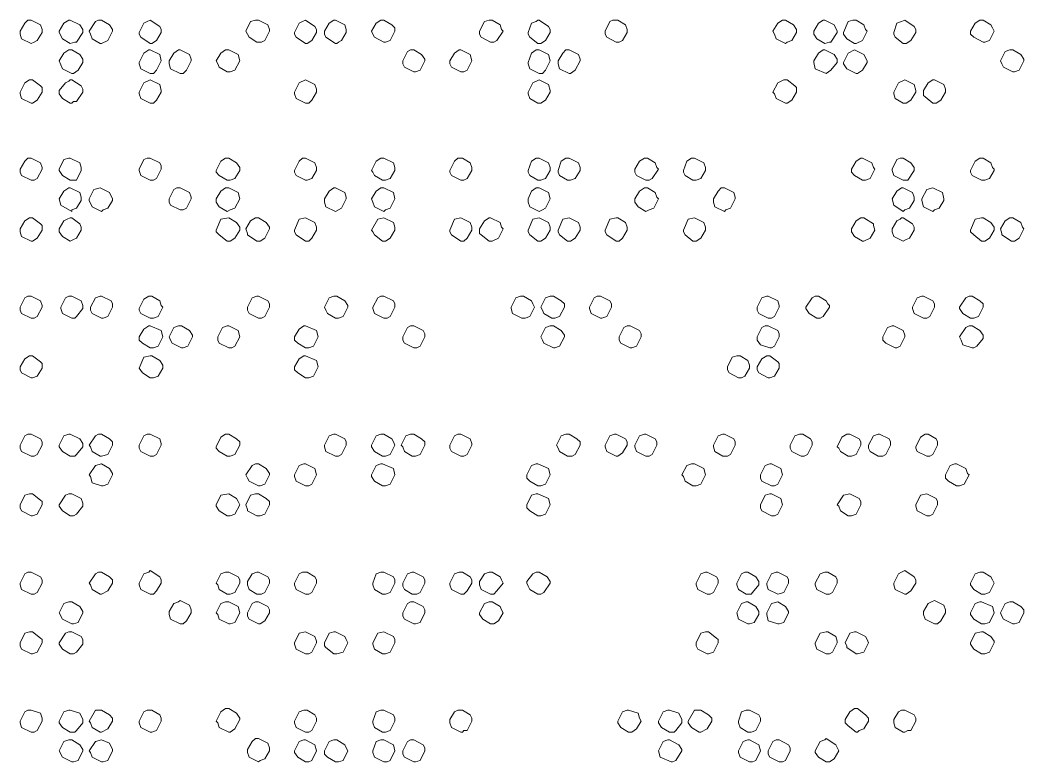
# Model space of a CAD drawing. Header units: millimetres. Extents: x 4903 to 8718, y 642 to 2401.
# Drawn here: x 8524.1 to 8621.2, y 790.1 to 861.9 of the extents above; entities that cross this region are included whole.
import ezdxf

# ---------------------------------------------------------------- set-up
doc = ezdxf.new("R2010")
doc.units = ezdxf.units.MM

msp = doc.modelspace()

# ---------------------------------------------------------------- linework, layer by layer
at = {"color": 139, "lineweight": 0}
for points in [[(8525.149, 861.874), (8524.845, 861.874), (8524.542, 861.57), (8524.087, 860.811), (8524.087, 860.508), (8524.238, 860.053), (8525.149, 859.597), (8525.149, 859.597), (8525.452, 859.749), (8525.756, 859.901), (8526.211, 860.66), (8526.211, 860.963), (8526.059, 861.418)], [(8528.942, 861.874), (8528.791, 861.874), (8528.335, 861.57), (8527.88, 860.811), (8527.88, 860.66), (8528.184, 860.053), (8528.942, 859.597), (8529.398, 859.749), (8529.549, 859.749), (8530.156, 860.66), (8530.156, 860.963), (8529.853, 861.418)], [(8531.977, 861.874), (8531.674, 861.874), (8531.37, 861.722), (8530.763, 860.811), (8530.915, 860.508), (8531.067, 860.053), (8531.826, 859.597), (8531.977, 859.597), (8532.584, 859.901), (8533.04, 860.811), (8533.04, 860.963), (8532.736, 861.418)], [(8536.681, 861.874), (8536.681, 861.874), (8536.378, 861.722), (8536.074, 861.57), (8535.619, 860.66), (8535.619, 860.508), (8535.771, 860.204), (8536.681, 859.597), (8536.833, 859.597), (8537.288, 859.901), (8537.744, 860.66), (8537.744, 860.811), (8537.744, 860.963), (8537.592, 861.267)], [(8547.152, 861.874), (8546.848, 861.874), (8546.393, 861.722), (8545.938, 860.811), (8546.089, 860.508), (8546.241, 860.204), (8547, 859.749), (8547.152, 859.749), (8547.455, 859.749), (8547.759, 859.901), (8548.214, 860.811), (8548.214, 860.963), (8548.062, 861.418)], [(8551.704, 861.874), (8551.704, 861.874), (8551.4, 861.722), (8551.097, 861.57), (8550.642, 860.66), (8550.642, 860.508), (8550.793, 860.204), (8551.704, 859.597), (8551.856, 859.597), (8552.311, 859.901), (8552.766, 860.66), (8552.766, 860.811), (8552.766, 860.963), (8552.614, 861.267)], [(8554.587, 861.874), (8554.435, 861.874), (8553.98, 861.57), (8553.525, 860.811), (8553.525, 860.508), (8553.677, 860.204), (8554.587, 859.597), (8554.739, 859.597), (8554.891, 859.749), (8555.194, 859.901), (8555.649, 860.66), (8555.649, 860.963), (8555.497, 861.418)], [(8559.291, 861.874), (8558.988, 861.874), (8558.532, 861.57), (8558.077, 860.811), (8558.229, 860.508), (8558.381, 860.204), (8559.291, 859.749), (8559.443, 859.749), (8559.898, 859.901), (8560.353, 860.811), (8560.353, 861.115), (8560.05, 861.418)], [(8569.761, 861.874), (8569.458, 861.874), (8569.003, 861.722), (8568.547, 860.811), (8568.547, 860.508), (8568.699, 860.204), (8569.61, 859.749), (8569.761, 859.749), (8569.913, 859.749), (8570.217, 859.901), (8570.824, 860.811), (8570.672, 860.963), (8570.52, 861.418)], [(8574.314, 861.874), (8574.162, 861.874), (8574.01, 861.722), (8573.555, 861.57), (8573.251, 860.66), (8573.251, 860.508), (8573.403, 860.204), (8574.162, 859.597), (8574.465, 859.597), (8574.921, 859.901), (8575.376, 860.66), (8575.376, 860.811), (8575.376, 860.963), (8575.224, 861.267)], [(8581.749, 861.874), (8581.901, 861.874), (8582.66, 861.418), (8582.811, 860.963), (8582.811, 860.66), (8582.356, 859.901), (8582.053, 859.749), (8581.901, 859.749), (8581.901, 859.749), (8581.749, 859.749), (8580.839, 860.204), (8580.687, 860.508), (8580.687, 860.66), (8580.687, 860.66), (8580.687, 860.811), (8581.142, 861.722), (8581.446, 861.874), (8581.749, 861.874), (8581.749, 861.874), (8581.749, 861.874)], [(8598.137, 861.874), (8597.834, 861.874), (8597.379, 861.57), (8596.923, 860.811), (8597.075, 860.508), (8597.227, 860.053), (8598.137, 859.597), (8598.137, 859.597), (8598.289, 859.749), (8598.744, 859.901), (8599.2, 860.66), (8599.2, 860.963), (8598.896, 861.418)], [(8601.931, 861.874), (8601.779, 861.874), (8601.324, 861.57), (8600.869, 860.811), (8600.869, 860.508), (8601.172, 860.053), (8601.931, 859.597), (8602.386, 859.749), (8602.538, 859.749), (8603.145, 860.66), (8603.145, 860.811), (8602.841, 861.418)], [(8604.966, 861.874), (8604.662, 861.874), (8604.207, 861.722), (8603.752, 860.66), (8603.752, 860.508), (8604.055, 860.053), (8604.814, 859.597), (8604.966, 859.597), (8605.573, 859.901), (8606.028, 860.811), (8605.876, 860.963), (8605.724, 861.418)], [(8609.67, 861.874), (8609.67, 861.874), (8609.366, 861.722), (8608.911, 861.57), (8608.608, 860.66), (8608.608, 860.508), (8608.759, 860.204), (8609.518, 859.597), (8609.822, 859.597), (8610.277, 859.901), (8610.732, 860.66), (8610.732, 860.811), (8610.732, 860.963), (8610.58, 861.267)], [(8617.257, 861.874), (8616.953, 861.874), (8616.498, 861.57), (8616.043, 860.811), (8616.043, 860.508), (8616.346, 860.204), (8617.257, 859.749), (8617.409, 859.749), (8617.864, 859.901), (8618.319, 860.811), (8618.167, 861.115), (8618.016, 861.418)], [(8529.094, 858.99), (8528.791, 858.99), (8528.335, 858.687), (8527.88, 857.928), (8527.88, 857.928), (8528.184, 857.169), (8529.094, 856.714), (8529.246, 856.714), (8529.701, 857.018), (8530.156, 857.776), (8530.156, 858.08), (8529.853, 858.535)], [(8536.681, 858.99), (8536.53, 858.99), (8536.074, 858.687), (8535.619, 857.776), (8535.619, 857.625), (8535.771, 857.169), (8536.681, 856.714), (8536.985, 856.714), (8537.288, 857.018), (8537.744, 857.928), (8537.592, 858.535)], [(8539.564, 858.99), (8539.413, 858.99), (8538.957, 858.687), (8538.502, 857.928), (8538.502, 857.928), (8538.502, 857.625), (8538.654, 857.169), (8539.564, 856.714), (8539.868, 856.714), (8540.171, 857.018), (8540.627, 857.928), (8540.627, 858.08), (8540.475, 858.535)], [(8544.268, 858.99), (8543.965, 858.99), (8543.51, 858.687), (8543.055, 857.928), (8543.206, 857.625), (8543.358, 857.321), (8544.117, 856.866), (8544.42, 856.866), (8544.875, 857.018), (8545.331, 857.928), (8545.179, 858.535)], [(8562.174, 858.99), (8561.871, 858.99), (8561.567, 858.839), (8561.112, 857.928), (8561.112, 857.928), (8561.112, 857.625), (8561.264, 857.321), (8562.174, 856.866), (8562.326, 856.866), (8562.781, 857.018), (8563.236, 857.928), (8563.236, 858.08), (8562.933, 858.535)], [(8566.726, 858.99), (8566.575, 858.99), (8566.12, 858.687), (8565.664, 857.928), (8565.664, 857.625), (8565.816, 857.321), (8566.726, 856.866), (8567.03, 856.866), (8567.333, 857.018), (8567.789, 857.928), (8567.637, 858.535)], [(8574.314, 858.99), (8574.01, 858.99), (8573.555, 858.687), (8573.251, 857.776), (8573.251, 857.625), (8573.403, 857.169), (8574.314, 856.714), (8574.617, 856.714), (8574.921, 857.018), (8575.376, 857.928), (8575.224, 858.535)], [(8577.197, 858.99), (8576.893, 858.99), (8576.59, 858.687), (8576.135, 857.928), (8576.135, 857.928), (8576.135, 857.625), (8576.286, 857.169), (8577.197, 856.714), (8577.349, 856.714), (8577.804, 857.018), (8578.259, 857.928), (8578.259, 858.08), (8578.107, 858.535)], [(8601.931, 858.99), (8601.779, 858.99), (8601.324, 858.687), (8600.869, 857.928), (8600.869, 857.776), (8601.02, 857.169), (8602.083, 856.714), (8602.083, 856.714), (8602.538, 857.018), (8603.145, 857.776), (8603.145, 858.08), (8602.841, 858.535)], [(8604.814, 858.99), (8604.207, 858.687), (8603.752, 857.776), (8603.752, 857.625), (8604.055, 857.169), (8604.966, 856.714), (8605.118, 856.714), (8605.573, 857.018), (8606.028, 857.776), (8606.028, 857.928), (8605.724, 858.535)], [(8620.14, 858.99), (8619.837, 858.99), (8619.381, 858.839), (8618.926, 857.928), (8618.926, 857.928), (8619.078, 857.625), (8619.23, 857.321), (8620.14, 856.866), (8620.292, 856.866), (8620.747, 857.018), (8621.202, 857.928), (8621.202, 858.08), (8620.899, 858.535)], [(8525.301, 856.107), (8524.997, 856.107), (8524.542, 855.804), (8524.087, 854.893), (8524.087, 854.742), (8524.238, 854.286), (8525.149, 853.831), (8525.301, 853.831), (8525.756, 854.135), (8526.211, 854.893), (8526.211, 855.349), (8526.059, 855.5)], [(8529.094, 856.107), (8528.942, 856.107), (8528.791, 855.956), (8528.487, 855.804), (8527.88, 855.045), (8527.88, 854.742), (8528.184, 854.286), (8528.942, 853.831), (8529.094, 853.831), (8529.246, 853.983), (8529.549, 853.983), (8530.156, 854.893), (8530.156, 855.197), (8530.005, 855.5)], [(8536.681, 856.107), (8536.681, 856.107), (8536.074, 855.804), (8535.619, 854.893), (8535.619, 854.742), (8535.771, 854.286), (8536.681, 853.831), (8536.985, 853.831), (8537.288, 854.135), (8537.744, 854.893), (8537.744, 855.045), (8537.592, 855.652)], [(8551.704, 856.107), (8551.704, 856.107), (8551.097, 855.804), (8550.642, 854.893), (8550.642, 854.742), (8550.793, 854.286), (8551.704, 853.831), (8552.007, 853.831), (8552.311, 854.135), (8552.766, 854.893), (8552.766, 854.893), (8552.766, 855.197), (8552.614, 855.652)], [(8574.314, 856.107), (8574.314, 856.107), (8573.707, 855.804), (8573.251, 854.893), (8573.251, 854.742), (8573.403, 854.286), (8574.162, 853.831), (8574.465, 853.831), (8574.921, 854.135), (8575.376, 854.893), (8575.376, 855.045), (8575.224, 855.652)], [(8598.289, 856.107), (8597.986, 856.107), (8597.379, 855.804), (8596.923, 854.893), (8597.075, 854.742), (8597.227, 854.286), (8598.137, 853.831), (8598.289, 853.831), (8598.744, 854.135), (8599.2, 854.893), (8599.2, 855.349), (8599.048, 855.5)], [(8609.67, 856.107), (8609.67, 856.107), (8609.063, 855.804), (8608.608, 854.893), (8608.608, 854.742), (8608.759, 854.286), (8609.518, 853.831), (8609.822, 853.831), (8610.277, 854.135), (8610.732, 854.893), (8610.732, 855.045), (8610.58, 855.652)], [(8612.553, 856.107), (8612.401, 856.107), (8611.946, 855.804), (8611.491, 855.045), (8611.491, 854.59), (8611.642, 854.438), (8612.401, 853.831), (8612.705, 853.831), (8613.16, 854.135), (8613.615, 854.893), (8613.615, 855.197), (8613.463, 855.652)], [(8525.149, 848.52), (8524.845, 848.52), (8524.542, 848.217), (8524.087, 847.458), (8524.087, 847.154), (8524.238, 846.851), (8525.149, 846.396), (8525.149, 846.396), (8525.452, 846.396), (8525.756, 846.547), (8526.211, 847.458), (8526.211, 847.61), (8526.059, 848.065)], [(8528.942, 848.52), (8528.791, 848.52), (8528.335, 848.368), (8527.88, 847.458), (8527.88, 847.306), (8528.184, 846.851), (8528.942, 846.396), (8529.398, 846.396), (8529.549, 846.396), (8530.005, 847.306), (8530.005, 847.61), (8529.853, 848.065)], [(8536.681, 848.52), (8536.378, 848.52), (8536.074, 848.368), (8535.619, 847.458), (8535.619, 847.306), (8535.771, 846.851), (8536.681, 846.396), (8536.985, 846.396), (8537.288, 846.547), (8537.744, 847.458), (8537.744, 847.761), (8537.592, 848.065)], [(8544.268, 848.52), (8544.117, 848.52), (8543.965, 848.52), (8543.51, 848.217), (8543.055, 847.306), (8543.055, 847.154), (8543.358, 846.851), (8544.117, 846.396), (8544.42, 846.396), (8544.875, 846.547), (8545.331, 847.306), (8545.331, 847.458), (8545.331, 847.61), (8545.027, 848.065)], [(8551.704, 848.52), (8551.704, 848.52), (8551.4, 848.52), (8551.097, 848.217), (8550.642, 847.306), (8550.642, 847.154), (8550.793, 846.851), (8551.704, 846.396), (8551.856, 846.396), (8552.311, 846.547), (8552.766, 847.306), (8552.766, 847.458), (8552.766, 847.61), (8552.614, 848.065)], [(8559.291, 848.52), (8559.139, 848.52), (8558.988, 848.52), (8558.532, 848.217), (8558.077, 847.306), (8558.229, 847.154), (8558.381, 846.851), (8559.139, 846.396), (8559.443, 846.396), (8559.898, 846.547), (8560.353, 847.306), (8560.353, 847.458), (8560.353, 847.61), (8560.202, 848.065)], [(8566.878, 848.52), (8566.726, 848.52), (8566.423, 848.52), (8566.12, 848.217), (8565.664, 847.306), (8565.664, 847.154), (8565.816, 846.851), (8566.726, 846.396), (8567.03, 846.396), (8567.333, 846.547), (8567.789, 847.306), (8567.789, 847.458), (8567.789, 847.61), (8567.637, 848.065)], [(8574.314, 848.52), (8574.162, 848.52), (8574.01, 848.52), (8573.555, 848.217), (8573.251, 847.306), (8573.251, 847.154), (8573.403, 846.851), (8574.162, 846.396), (8574.465, 846.396), (8574.921, 846.547), (8575.376, 847.306), (8575.376, 847.458), (8575.376, 847.61), (8575.224, 848.065)], [(8577.197, 848.52), (8577.197, 848.52), (8576.893, 848.52), (8576.438, 848.217), (8576.135, 847.306), (8576.135, 847.154), (8576.286, 846.851), (8577.045, 846.396), (8577.349, 846.396), (8577.804, 846.547), (8578.259, 847.306), (8578.259, 847.458), (8578.259, 847.61), (8578.107, 848.065)], [(8584.784, 848.52), (8584.48, 848.52), (8584.025, 848.217), (8583.57, 847.458), (8583.57, 847.154), (8583.722, 846.851), (8584.632, 846.396), (8584.784, 846.396), (8584.936, 846.396), (8585.239, 846.547), (8585.846, 847.458), (8585.694, 847.61), (8585.543, 848.065)], [(8589.336, 848.52), (8589.184, 848.52), (8589.033, 848.52), (8588.577, 848.217), (8588.274, 847.306), (8588.274, 847.154), (8588.426, 846.851), (8589.184, 846.396), (8589.488, 846.396), (8589.943, 846.547), (8590.398, 847.306), (8590.398, 847.458), (8590.398, 847.61), (8590.247, 848.065)], [(8605.573, 848.52), (8605.421, 848.52), (8604.966, 848.217), (8604.511, 847.458), (8604.511, 847.154), (8604.814, 846.851), (8605.573, 846.396), (8605.573, 846.396), (8605.876, 846.396), (8606.331, 846.547), (8606.787, 847.458), (8606.635, 847.61), (8606.483, 848.065)], [(8609.518, 848.52), (8609.215, 848.52), (8608.911, 848.368), (8608.456, 847.458), (8608.456, 847.306), (8608.608, 846.851), (8609.518, 846.396), (8609.822, 846.396), (8609.973, 846.396), (8610.58, 847.306), (8610.58, 847.61), (8610.277, 848.065)], [(8617.257, 848.52), (8617.105, 848.52), (8616.953, 848.52), (8616.498, 848.217), (8616.043, 847.306), (8616.043, 847.154), (8616.195, 846.851), (8617.105, 846.396), (8617.409, 846.396), (8617.864, 846.547), (8618.319, 847.306), (8618.319, 847.458), (8618.167, 847.61), (8618.016, 848.065)], [(8528.942, 845.637), (8528.791, 845.637), (8528.335, 845.333), (8527.88, 844.575), (8527.88, 844.575), (8528.032, 843.968), (8529.094, 843.361), (8529.094, 843.513), (8529.549, 843.664), (8530.005, 844.423), (8530.005, 844.727), (8529.853, 845.182)], [(8531.826, 845.637), (8531.219, 845.485), (8530.763, 844.575), (8530.763, 844.423), (8531.067, 843.816), (8531.977, 843.361), (8532.129, 843.513), (8532.584, 843.664), (8533.04, 844.423), (8533.04, 844.575), (8532.736, 845.182)], [(8539.564, 845.637), (8539.261, 845.637), (8538.957, 845.485), (8538.502, 844.575), (8538.502, 844.575), (8538.502, 844.271), (8538.654, 843.968), (8539.564, 843.513), (8539.868, 843.513), (8540.171, 843.664), (8540.627, 844.575), (8540.627, 844.727), (8540.475, 845.182)], [(8544.268, 845.637), (8543.965, 845.637), (8543.51, 845.333), (8543.055, 844.575), (8543.055, 844.271), (8543.358, 843.816), (8544.117, 843.361), (8544.42, 843.513), (8544.875, 843.664), (8545.331, 844.575), (8545.179, 845.182)], [(8554.587, 845.637), (8554.435, 845.637), (8553.98, 845.333), (8553.525, 844.575), (8553.525, 844.575), (8553.525, 844.271), (8553.677, 843.816), (8554.587, 843.361), (8554.891, 843.513), (8555.194, 843.664), (8555.649, 844.575), (8555.649, 844.727), (8555.497, 845.182)], [(8559.291, 845.637), (8558.988, 845.637), (8558.532, 845.333), (8558.077, 844.575), (8558.229, 844.271), (8558.381, 843.816), (8559.291, 843.361), (8559.443, 843.513), (8559.898, 843.664), (8560.353, 844.575), (8560.202, 845.182)], [(8574.314, 845.637), (8574.01, 845.637), (8573.555, 845.333), (8573.251, 844.575), (8573.251, 844.271), (8573.403, 843.816), (8574.314, 843.361), (8574.617, 843.513), (8574.921, 843.664), (8575.376, 844.575), (8575.224, 845.182)], [(8584.784, 845.637), (8584.48, 845.637), (8584.025, 845.333), (8583.57, 844.575), (8583.57, 844.575), (8583.57, 844.271), (8583.873, 843.816), (8584.632, 843.361), (8584.936, 843.513), (8585.391, 843.664), (8585.846, 844.575), (8585.694, 844.727), (8585.543, 845.182)], [(8592.219, 845.637), (8591.916, 845.637), (8591.612, 845.333), (8591.157, 844.575), (8591.157, 844.575), (8591.157, 844.271), (8591.309, 843.816), (8592.219, 843.361), (8592.371, 843.513), (8592.826, 843.664), (8593.282, 844.575), (8593.282, 844.727), (8593.13, 845.182)], [(8609.518, 845.637), (8609.366, 845.637), (8608.911, 845.333), (8608.456, 844.575), (8608.456, 844.575), (8608.608, 843.968), (8609.518, 843.361), (8609.67, 843.513), (8610.125, 843.664), (8610.58, 844.423), (8610.58, 844.727), (8610.429, 845.182)], [(8612.401, 845.637), (8611.794, 845.485), (8611.339, 844.575), (8611.339, 844.423), (8611.491, 843.816), (8612.401, 843.361), (8612.553, 843.513), (8613.008, 843.664), (8613.463, 844.423), (8613.463, 844.575), (8613.312, 845.182)], [(8525.301, 842.754), (8524.997, 842.754), (8524.542, 842.45), (8524.087, 841.692), (8524.087, 841.388), (8524.238, 840.933), (8525.149, 840.478), (8525.301, 840.478), (8525.756, 840.781), (8526.211, 841.54), (8526.211, 841.995), (8526.059, 842.147)], [(8529.094, 842.754), (8528.942, 842.754), (8528.639, 842.602), (8528.335, 842.45), (8527.88, 841.692), (8527.88, 841.388), (8528.184, 840.933), (8528.942, 840.478), (8528.942, 840.478), (8529.246, 840.629), (8529.549, 840.781), (8530.005, 841.54), (8530.005, 841.843), (8529.853, 842.147)], [(8544.268, 842.754), (8544.268, 842.754), (8543.51, 842.602), (8543.055, 841.54), (8543.055, 841.388), (8543.358, 841.085), (8544.117, 840.478), (8544.42, 840.478), (8544.875, 840.781), (8545.331, 841.54), (8545.331, 841.843), (8545.027, 842.299)], [(8547.152, 842.754), (8546.848, 842.754), (8546.393, 842.45), (8545.938, 841.692), (8546.089, 841.236), (8546.089, 841.085), (8547, 840.478), (8547.303, 840.478), (8547.759, 840.781), (8548.214, 841.692), (8548.214, 841.843), (8547.91, 842.299)], [(8551.704, 842.754), (8551.704, 842.754), (8551.097, 842.602), (8550.642, 841.54), (8550.642, 841.388), (8550.793, 841.085), (8551.704, 840.478), (8552.007, 840.478), (8552.311, 840.781), (8552.766, 841.54), (8552.766, 841.692), (8552.766, 841.843), (8552.614, 842.299)], [(8559.291, 842.754), (8559.291, 842.754), (8558.684, 842.602), (8558.077, 841.54), (8558.229, 841.388), (8558.381, 841.085), (8559.139, 840.478), (8559.443, 840.478), (8559.898, 840.781), (8560.353, 841.54), (8560.353, 841.843), (8560.202, 842.299)], [(8566.726, 842.754), (8566.726, 842.754), (8566.12, 842.602), (8565.664, 841.54), (8565.664, 841.388), (8565.816, 841.085), (8566.726, 840.478), (8567.03, 840.478), (8567.333, 840.781), (8567.789, 841.54), (8567.789, 841.843), (8567.637, 842.299)], [(8569.61, 842.754), (8569.458, 842.754), (8569.003, 842.45), (8568.547, 841.692), (8568.547, 841.236), (8568.699, 841.085), (8569.458, 840.478), (8569.761, 840.478), (8570.368, 840.781), (8570.824, 841.692), (8570.672, 841.843), (8570.52, 842.299)], [(8574.314, 842.754), (8574.314, 842.754), (8573.707, 842.602), (8573.251, 841.54), (8573.251, 841.388), (8573.403, 841.085), (8574.162, 840.478), (8574.465, 840.478), (8574.921, 840.781), (8575.376, 841.54), (8575.376, 841.692), (8575.376, 841.843), (8575.224, 842.299)], [(8577.197, 842.754), (8577.197, 842.754), (8576.59, 842.602), (8576.135, 841.54), (8576.135, 841.388), (8576.286, 841.085), (8577.045, 840.478), (8577.349, 840.478), (8577.804, 840.781), (8578.259, 841.54), (8578.259, 841.692), (8578.259, 841.843), (8578.107, 842.299)], [(8581.901, 842.754), (8581.749, 842.754), (8581.142, 842.602), (8580.687, 841.54), (8580.687, 841.388), (8580.839, 841.085), (8581.749, 840.478), (8582.053, 840.478), (8582.356, 840.781), (8582.811, 841.54), (8582.811, 841.692), (8582.811, 841.843), (8582.66, 842.299)], [(8589.336, 842.754), (8589.336, 842.754), (8588.729, 842.602), (8588.274, 841.54), (8588.274, 841.388), (8588.426, 841.085), (8589.184, 840.478), (8589.488, 840.478), (8589.943, 840.781), (8590.398, 841.54), (8590.398, 841.692), (8590.398, 841.843), (8590.247, 842.299)], [(8605.724, 842.754), (8605.421, 842.754), (8604.966, 842.45), (8604.511, 841.692), (8604.511, 841.388), (8604.814, 840.933), (8605.573, 840.478), (8605.724, 840.478), (8606.331, 840.781), (8606.787, 841.54), (8606.635, 841.995), (8606.635, 842.147)], [(8609.518, 842.754), (8609.366, 842.754), (8609.215, 842.602), (8608.911, 842.45), (8608.456, 841.692), (8608.456, 841.388), (8608.608, 840.933), (8609.518, 840.478), (8609.518, 840.478), (8609.822, 840.629), (8610.125, 840.781), (8610.58, 841.54), (8610.58, 841.843), (8610.429, 842.147)], [(8617.257, 842.754), (8617.105, 842.754), (8616.498, 842.602), (8616.043, 841.54), (8616.043, 841.388), (8616.346, 841.085), (8617.105, 840.478), (8617.409, 840.478), (8617.864, 840.781), (8618.319, 841.54), (8618.319, 841.843), (8618.016, 842.299)], [(8620.14, 842.754), (8619.837, 842.754), (8619.381, 842.45), (8618.926, 841.692), (8619.078, 841.236), (8619.078, 841.085), (8619.988, 840.478), (8620.292, 840.478), (8620.747, 840.781), (8621.202, 841.692), (8621.051, 841.843), (8620.899, 842.299)], [(8525.149, 835.167), (8524.845, 835.167), (8524.542, 835.015), (8524.087, 834.105), (8524.087, 833.801), (8524.238, 833.498), (8525.149, 833.042), (8525.149, 833.042), (8525.452, 833.042), (8525.756, 833.194), (8526.211, 834.105), (8526.211, 834.256), (8526.059, 834.711)], [(8529.094, 835.167), (8528.791, 835.167), (8528.487, 835.015), (8528.032, 834.105), (8528.032, 833.953), (8528.184, 833.498), (8529.094, 833.042), (8529.398, 833.042), (8529.549, 833.194), (8530.156, 833.953), (8530.156, 834.256), (8530.005, 834.711)], [(8531.977, 835.167), (8531.826, 835.167), (8531.37, 835.015), (8530.915, 834.105), (8530.915, 833.801), (8531.067, 833.498), (8531.977, 833.042), (8532.129, 833.042), (8532.584, 833.194), (8533.04, 834.105), (8533.04, 834.408), (8532.888, 834.711)], [(8536.833, 835.167), (8536.681, 835.167), (8536.53, 835.167), (8536.074, 834.863), (8535.619, 833.953), (8535.619, 833.801), (8535.771, 833.498), (8536.681, 833.042), (8536.985, 833.042), (8537.44, 833.194), (8537.895, 834.105), (8537.895, 834.105), (8537.744, 834.256), (8537.592, 834.711)], [(8547.152, 835.167), (8547, 835.167), (8546.545, 835.015), (8546.089, 834.105), (8546.089, 833.801), (8546.241, 833.498), (8547.152, 833.042), (8547.152, 833.042), (8547.455, 833.042), (8547.759, 833.194), (8548.214, 834.105), (8548.214, 834.408), (8548.062, 834.711)], [(8554.739, 835.167), (8554.435, 835.167), (8553.98, 835.015), (8553.525, 834.105), (8553.677, 833.801), (8553.828, 833.498), (8554.587, 833.042), (8554.739, 833.042), (8554.891, 833.042), (8555.346, 833.194), (8555.801, 834.105), (8555.801, 834.256), (8555.497, 834.711)], [(8559.291, 835.167), (8558.988, 835.167), (8558.684, 835.015), (8558.229, 834.105), (8558.229, 833.953), (8558.381, 833.498), (8559.291, 833.042), (8559.595, 833.042), (8559.898, 833.194), (8560.353, 834.105), (8560.353, 834.408), (8560.202, 834.711)], [(8572.796, 835.167), (8572.644, 835.167), (8572.493, 835.167), (8572.037, 835.015), (8571.582, 834.105), (8571.582, 833.953), (8571.734, 833.498), (8572.644, 833.042), (8572.948, 833.042), (8573.403, 833.194), (8573.858, 834.105), (8573.858, 834.105), (8573.707, 834.408), (8573.555, 834.711)], [(8575.679, 835.167), (8575.376, 835.167), (8574.921, 835.015), (8574.465, 834.105), (8574.617, 833.801), (8574.769, 833.498), (8575.528, 833.042), (8575.679, 833.042), (8575.831, 833.042), (8576.286, 833.194), (8576.742, 834.105), (8576.742, 834.408), (8576.438, 834.711)], [(8580.232, 835.167), (8579.928, 835.167), (8579.625, 835.015), (8579.169, 834.105), (8579.169, 833.953), (8579.321, 833.498), (8580.232, 833.042), (8580.383, 833.042), (8580.839, 833.194), (8581.294, 834.105), (8581.294, 834.408), (8581.142, 834.711)], [(8596.468, 835.167), (8596.316, 835.167), (8595.861, 835.015), (8595.406, 834.105), (8595.406, 833.801), (8595.558, 833.498), (8596.468, 833.042), (8596.468, 833.042), (8596.772, 833.042), (8597.075, 833.194), (8597.53, 834.105), (8597.53, 834.256), (8597.379, 834.711)], [(8601.324, 835.167), (8602.083, 834.711), (8602.234, 834.408), (8602.386, 834.256), (8602.386, 834.256), (8602.386, 834.105), (8601.779, 833.194), (8601.476, 833.042), (8601.172, 833.042), (8601.172, 833.042), (8600.413, 833.498), (8600.11, 833.953), (8600.11, 834.105), (8600.717, 835.015), (8601.02, 835.167), (8601.324, 835.167)], [(8611.491, 835.167), (8611.339, 835.167), (8610.884, 835.015), (8610.429, 834.105), (8610.429, 833.953), (8610.58, 833.498), (8611.491, 833.042), (8611.491, 833.042), (8611.794, 833.042), (8612.098, 833.194), (8612.553, 834.105), (8612.553, 834.408), (8612.401, 834.711)], [(8616.195, 835.167), (8615.891, 835.167), (8615.588, 835.015), (8614.981, 834.105), (8614.981, 833.953), (8615.284, 833.498), (8616.043, 833.042), (8616.346, 833.042), (8616.802, 833.194), (8617.257, 834.105), (8617.257, 834.105), (8617.257, 834.408), (8616.953, 834.711)], [(8536.681, 832.284), (8536.53, 832.284), (8536.074, 831.98), (8535.619, 831.221), (8535.619, 830.918), (8535.923, 830.614), (8536.681, 830.159), (8536.985, 830.159), (8537.44, 830.311), (8537.895, 831.221), (8537.744, 831.828)], [(8539.716, 832.284), (8539.413, 832.284), (8538.957, 832.132), (8538.502, 831.221), (8538.502, 831.221), (8538.654, 830.918), (8538.806, 830.614), (8539.716, 830.159), (8539.868, 830.159), (8540.323, 830.311), (8540.778, 831.221), (8540.778, 831.373), (8540.475, 831.828)], [(8544.268, 832.284), (8544.117, 832.284), (8543.662, 832.132), (8543.206, 831.221), (8543.206, 830.918), (8543.358, 830.614), (8544.268, 830.159), (8544.572, 830.159), (8544.875, 830.311), (8545.331, 831.221), (8545.179, 831.828)], [(8551.704, 832.284), (8551.552, 832.284), (8551.097, 831.98), (8550.642, 831.221), (8550.642, 830.918), (8550.945, 830.614), (8551.704, 830.159), (8552.007, 830.159), (8552.463, 830.311), (8552.918, 831.221), (8552.766, 831.828)], [(8562.174, 832.284), (8561.871, 832.284), (8561.567, 832.132), (8561.112, 831.221), (8561.112, 831.221), (8561.112, 830.918), (8561.264, 830.614), (8562.174, 830.159), (8562.478, 830.159), (8562.781, 830.311), (8563.236, 831.221), (8563.236, 831.525), (8563.085, 831.828)], [(8575.679, 832.284), (8575.376, 832.284), (8574.921, 832.132), (8574.465, 831.221), (8574.465, 831.221), (8574.617, 830.918), (8574.769, 830.614), (8575.679, 830.159), (8575.831, 830.159), (8576.286, 830.311), (8576.742, 831.221), (8576.742, 831.373), (8576.438, 831.828)], [(8583.115, 832.284), (8582.811, 832.284), (8582.508, 832.132), (8582.053, 831.221), (8582.053, 831.221), (8582.053, 830.918), (8582.204, 830.614), (8583.115, 830.159), (8583.266, 830.159), (8583.722, 830.311), (8584.177, 831.221), (8584.177, 831.525), (8584.025, 831.828)], [(8596.468, 832.284), (8596.165, 832.284), (8595.861, 832.132), (8595.406, 831.221), (8595.406, 830.918), (8595.709, 830.463), (8596.62, 830.159), (8596.772, 830.159), (8597.075, 830.311), (8597.53, 831.221), (8597.53, 831.525), (8597.379, 831.828)], [(8608.608, 832.284), (8608.608, 832.284), (8608.456, 832.284), (8608.001, 832.132), (8607.545, 831.221), (8607.545, 831.221), (8607.545, 830.918), (8607.849, 830.614), (8608.759, 830.159), (8608.911, 830.159), (8609.215, 830.311), (8609.67, 831.221), (8609.67, 831.373), (8609.518, 831.828)], [(8616.195, 832.284), (8616.043, 832.284), (8615.891, 832.284), (8615.588, 832.132), (8614.981, 831.221), (8614.981, 831.221), (8615.133, 830.918), (8615.284, 830.463), (8616.195, 830.159), (8616.346, 830.159), (8616.65, 830.311), (8617.257, 831.07), (8617.257, 831.373), (8616.953, 831.828)], [(8525.301, 829.4), (8524.997, 829.4), (8524.542, 829.097), (8524.087, 828.338), (8524.087, 828.035), (8524.238, 827.731), (8525.149, 827.276), (8525.301, 827.276), (8525.756, 827.428), (8526.211, 828.187), (8526.211, 828.642), (8526.059, 828.793)], [(8536.833, 829.4), (8536.681, 829.4), (8536.074, 829.249), (8535.619, 828.187), (8535.619, 828.187), (8535.923, 827.731), (8536.681, 827.276), (8536.985, 827.276), (8537.44, 827.428), (8537.895, 828.187), (8537.895, 828.49), (8537.592, 828.945)], [(8551.704, 829.4), (8551.552, 829.4), (8551.097, 829.097), (8550.642, 828.338), (8550.642, 828.035), (8550.945, 827.731), (8551.704, 827.276), (8552.007, 827.276), (8552.463, 827.428), (8552.918, 828.338), (8552.766, 828.945)], [(8593.737, 829.4), (8593.433, 829.4), (8592.978, 829.249), (8592.523, 828.338), (8592.523, 828.035), (8592.675, 827.731), (8593.585, 827.276), (8593.585, 827.276), (8593.889, 827.276), (8594.192, 827.428), (8594.647, 828.187), (8594.647, 828.49), (8594.495, 828.945)], [(8596.62, 829.4), (8596.316, 829.4), (8595.861, 829.097), (8595.406, 828.338), (8595.406, 828.035), (8595.558, 827.731), (8596.468, 827.276), (8596.62, 827.276), (8597.075, 827.428), (8597.53, 828.187), (8597.53, 828.642), (8597.379, 828.793)], [(8525.149, 821.813), (8524.845, 821.813), (8524.542, 821.662), (8524.087, 820.751), (8524.087, 820.448), (8524.238, 820.144), (8525.149, 819.689), (8525.149, 819.689), (8525.452, 819.689), (8525.756, 819.841), (8526.211, 820.751), (8526.211, 821.055), (8526.059, 821.358)], [(8528.942, 821.813), (8528.791, 821.813), (8528.335, 821.662), (8527.88, 820.751), (8527.88, 820.599), (8528.184, 820.144), (8528.942, 819.689), (8529.398, 819.689), (8529.549, 819.841), (8530.156, 820.599), (8530.156, 820.903), (8529.853, 821.358)], [(8531.977, 821.813), (8531.674, 821.813), (8531.37, 821.662), (8530.763, 820.751), (8530.915, 820.599), (8531.067, 820.144), (8531.826, 819.689), (8531.977, 819.689), (8532.584, 819.841), (8533.04, 820.751), (8533.04, 821.055), (8532.736, 821.358)], [(8536.681, 821.813), (8536.681, 821.813), (8537.592, 821.358), (8537.744, 820.903), (8537.744, 820.751), (8537.288, 819.841), (8536.985, 819.689), (8536.681, 819.689), (8536.681, 819.689), (8536.681, 819.689), (8535.771, 820.144), (8535.619, 820.448), (8535.619, 820.751), (8535.619, 820.751), (8535.619, 820.751), (8536.074, 821.662), (8536.378, 821.813), (8536.681, 821.813), (8536.681, 821.813), (8536.681, 821.813)], [(8544.268, 821.813), (8544.117, 821.813), (8543.965, 821.813), (8543.51, 821.51), (8543.055, 820.599), (8543.055, 820.448), (8543.358, 820.144), (8544.117, 819.689), (8544.42, 819.689), (8544.875, 819.841), (8545.331, 820.751), (8545.331, 820.751), (8545.331, 821.055), (8545.027, 821.358)], [(8554.587, 821.813), (8554.435, 821.813), (8553.98, 821.662), (8553.525, 820.751), (8553.525, 820.599), (8553.677, 820.144), (8554.587, 819.689), (8554.587, 819.689), (8554.891, 819.689), (8555.194, 819.841), (8555.649, 820.751), (8555.649, 821.055), (8555.497, 821.358)], [(8559.291, 821.813), (8559.139, 821.813), (8558.988, 821.813), (8558.532, 821.662), (8558.077, 820.751), (8558.077, 820.599), (8558.381, 820.144), (8559.139, 819.689), (8559.443, 819.689), (8559.898, 819.841), (8560.353, 820.751), (8560.353, 820.751), (8560.202, 821.055), (8560.05, 821.358)], [(8562.174, 821.813), (8561.871, 821.813), (8561.415, 821.662), (8560.96, 820.751), (8561.112, 820.599), (8561.264, 820.144), (8562.022, 819.689), (8562.174, 819.689), (8562.326, 819.689), (8562.781, 819.841), (8563.236, 820.751), (8563.236, 821.055), (8562.933, 821.358)], [(8566.726, 821.813), (8566.726, 821.813), (8567.637, 821.358), (8567.789, 820.903), (8567.789, 820.751), (8567.333, 819.841), (8567.03, 819.689), (8566.726, 819.689), (8566.726, 819.689), (8566.726, 819.689), (8565.816, 820.144), (8565.664, 820.448), (8565.664, 820.751), (8565.664, 820.751), (8565.664, 820.751), (8566.12, 821.662), (8566.423, 821.813), (8566.726, 821.813), (8566.726, 821.813), (8566.726, 821.813)], [(8577.197, 821.813), (8576.893, 821.813), (8576.438, 821.662), (8575.983, 820.751), (8576.135, 820.448), (8576.286, 820.144), (8577.045, 819.689), (8577.197, 819.689), (8577.5, 819.689), (8577.804, 819.841), (8578.259, 820.751), (8578.259, 821.055), (8577.955, 821.358)], [(8581.749, 821.813), (8581.597, 821.813), (8581.142, 821.662), (8580.687, 820.751), (8580.687, 820.599), (8580.839, 820.144), (8581.749, 819.689), (8581.901, 819.689), (8582.356, 819.992), (8582.811, 820.751), (8582.811, 821.055), (8582.66, 821.358)], [(8584.632, 821.813), (8584.48, 821.813), (8584.025, 821.662), (8583.57, 820.751), (8583.57, 820.599), (8583.722, 820.144), (8584.632, 819.689), (8584.784, 819.689), (8584.936, 819.689), (8585.239, 819.841), (8585.694, 820.751), (8585.694, 821.055), (8585.543, 821.358)], [(8592.219, 821.813), (8592.068, 821.813), (8591.612, 821.662), (8591.157, 820.751), (8591.157, 820.599), (8591.309, 820.144), (8592.068, 819.689), (8592.219, 819.689), (8592.523, 819.689), (8592.826, 819.841), (8593.282, 820.751), (8593.282, 821.055), (8593.13, 821.358)], [(8599.806, 821.813), (8599.503, 821.813), (8599.048, 821.662), (8598.593, 820.751), (8598.593, 820.448), (8598.744, 820.144), (8599.655, 819.689), (8599.806, 819.689), (8599.958, 819.689), (8600.262, 819.841), (8600.717, 820.751), (8600.717, 821.055), (8600.565, 821.358)], [(8604.359, 821.813), (8604.207, 821.813), (8604.055, 821.813), (8603.6, 821.51), (8603.145, 820.599), (8603.297, 820.448), (8603.448, 820.144), (8604.207, 819.689), (8604.511, 819.689), (8604.966, 819.841), (8605.421, 820.751), (8605.421, 820.751), (8605.421, 821.055), (8605.269, 821.358)], [(8607.242, 821.813), (8607.09, 821.813), (8606.635, 821.662), (8606.18, 820.751), (8606.18, 820.448), (8606.331, 820.144), (8607.09, 819.689), (8607.242, 819.689), (8607.545, 819.689), (8607.849, 819.841), (8608.304, 820.751), (8608.304, 821.055), (8608.152, 821.358)], [(8611.946, 821.813), (8611.794, 821.813), (8611.642, 821.813), (8611.187, 821.51), (8610.732, 820.599), (8610.732, 820.448), (8610.884, 820.144), (8611.794, 819.689), (8612.098, 819.689), (8612.401, 819.841), (8612.856, 820.751), (8612.856, 820.751), (8612.856, 821.055), (8612.705, 821.358)], [(8531.977, 818.93), (8531.37, 818.778), (8530.763, 817.868), (8530.915, 817.716), (8531.067, 817.109), (8531.977, 816.806), (8532.129, 816.806), (8532.584, 816.958), (8533.04, 817.868), (8533.04, 818.02), (8532.736, 818.475)], [(8547.152, 818.93), (8546.848, 818.93), (8546.545, 818.778), (8545.938, 817.868), (8545.938, 817.868), (8546.089, 817.564), (8546.241, 817.261), (8547.152, 816.806), (8547.303, 816.806), (8547.759, 816.958), (8548.214, 817.868), (8548.214, 818.02), (8547.91, 818.475)], [(8551.704, 818.93), (8551.552, 818.93), (8551.097, 818.778), (8550.642, 817.868), (8550.642, 817.716), (8550.793, 817.261), (8551.704, 816.806), (8552.007, 816.806), (8552.311, 816.958), (8552.766, 817.868), (8552.614, 818.475)], [(8559.139, 818.93), (8558.988, 818.93), (8558.532, 818.778), (8558.077, 817.868), (8558.077, 817.716), (8558.381, 817.261), (8559.139, 816.806), (8559.443, 816.806), (8559.898, 816.958), (8560.353, 817.868), (8560.202, 818.475)], [(8574.162, 818.93), (8574.01, 818.93), (8573.555, 818.778), (8573.1, 817.868), (8573.1, 817.564), (8573.403, 817.261), (8574.162, 816.806), (8574.465, 816.806), (8574.921, 816.958), (8575.376, 817.868), (8575.224, 818.475)], [(8589.336, 818.93), (8589.033, 818.93), (8588.577, 818.778), (8588.122, 817.868), (8588.274, 817.716), (8588.426, 817.261), (8589.184, 816.806), (8589.488, 816.806), (8589.943, 816.958), (8590.398, 817.868), (8590.247, 818.475)], [(8596.772, 818.93), (8596.62, 818.93), (8596.165, 818.778), (8595.709, 817.868), (8595.709, 817.564), (8595.861, 817.261), (8596.772, 816.806), (8597.075, 816.806), (8597.379, 816.958), (8597.834, 817.868), (8597.682, 818.475)], [(8614.677, 818.93), (8614.526, 818.93), (8614.07, 818.778), (8613.615, 817.868), (8613.615, 817.868), (8613.615, 817.564), (8613.919, 817.261), (8614.677, 816.806), (8614.981, 816.806), (8615.436, 816.958), (8615.891, 817.868), (8615.74, 818.02), (8615.588, 818.475)], [(8525.301, 816.047), (8524.997, 816.047), (8524.542, 815.895), (8524.087, 814.985), (8524.087, 814.681), (8524.238, 814.378), (8525.149, 813.923), (8525.301, 813.923), (8525.756, 814.074), (8526.211, 814.985), (8526.211, 815.288), (8526.059, 815.44)], [(8529.094, 816.047), (8528.942, 816.047), (8528.791, 816.047), (8528.487, 815.895), (8527.88, 814.985), (8527.88, 814.833), (8528.184, 814.378), (8528.942, 813.923), (8529.094, 813.923), (8529.246, 813.923), (8529.549, 814.074), (8530.156, 814.833), (8530.156, 815.137), (8530.005, 815.592)], [(8544.268, 816.047), (8544.268, 816.047), (8543.51, 815.895), (8543.055, 814.985), (8543.055, 814.833), (8543.358, 814.378), (8544.117, 813.923), (8544.42, 813.923), (8544.875, 814.074), (8545.331, 814.985), (8545.331, 814.985), (8545.179, 815.288), (8545.027, 815.592)], [(8547.152, 816.047), (8546.848, 816.047), (8546.393, 815.895), (8545.938, 814.985), (8546.089, 814.53), (8546.089, 814.378), (8547, 813.923), (8547.303, 813.923), (8547.759, 814.074), (8548.214, 814.985), (8548.214, 815.288), (8547.91, 815.592)], [(8574.162, 816.047), (8574.01, 816.047), (8573.555, 815.895), (8573.1, 814.985), (8573.1, 814.681), (8573.403, 814.378), (8574.162, 813.923), (8574.465, 813.923), (8574.921, 814.074), (8575.376, 814.985), (8575.224, 815.592)], [(8596.772, 816.047), (8596.62, 816.047), (8596.165, 815.895), (8595.709, 814.985), (8595.709, 814.681), (8595.861, 814.378), (8596.772, 813.923), (8597.075, 813.923), (8597.379, 814.074), (8597.834, 814.985), (8597.682, 815.592)], [(8604.359, 816.047), (8604.359, 816.047), (8603.752, 815.895), (8603.145, 814.985), (8603.297, 814.833), (8603.448, 814.378), (8604.207, 813.923), (8604.511, 813.923), (8604.966, 814.074), (8605.421, 814.985), (8605.421, 814.985), (8605.421, 815.288), (8605.269, 815.592)], [(8611.794, 816.047), (8611.794, 816.047), (8611.187, 815.895), (8610.732, 814.985), (8610.732, 814.833), (8610.884, 814.378), (8611.794, 813.923), (8612.098, 813.923), (8612.401, 814.074), (8612.856, 814.985), (8612.856, 814.985), (8612.856, 815.288), (8612.705, 815.592)], [(8525.149, 808.46), (8524.845, 808.46), (8524.542, 808.308), (8524.087, 807.398), (8524.087, 807.246), (8524.238, 806.791), (8525.149, 806.336), (8525.149, 806.336), (8525.452, 806.336), (8525.756, 806.487), (8526.211, 807.398), (8526.211, 807.701), (8526.059, 808.005)], [(8531.977, 808.46), (8531.674, 808.46), (8531.37, 808.308), (8530.763, 807.398), (8530.915, 807.246), (8531.067, 806.791), (8531.826, 806.336), (8531.977, 806.336), (8532.584, 806.639), (8533.04, 807.398), (8533.04, 807.701), (8532.736, 808.005)], [(8536.681, 808.612), (8536.53, 808.46), (8536.074, 808.308), (8535.619, 807.398), (8535.619, 807.246), (8535.771, 806.791), (8536.681, 806.336), (8536.985, 806.336), (8537.288, 806.639), (8537.744, 807.398), (8537.744, 807.701), (8537.592, 808.005)], [(8544.268, 808.46), (8544.117, 808.46), (8543.965, 808.46), (8543.51, 808.308), (8543.055, 807.398), (8543.206, 807.246), (8543.358, 806.791), (8544.117, 806.336), (8544.42, 806.336), (8544.875, 806.487), (8545.331, 807.398), (8545.331, 807.549), (8545.331, 807.701), (8545.179, 808.005)], [(8547.152, 808.46), (8547, 808.46), (8546.545, 808.308), (8546.089, 807.549), (8546.089, 807.246), (8546.241, 806.791), (8547, 806.336), (8547.152, 806.336), (8547.455, 806.336), (8547.759, 806.487), (8548.214, 807.398), (8548.214, 807.701), (8548.062, 808.005)], [(8551.856, 808.46), (8551.704, 808.46), (8551.4, 808.46), (8551.097, 808.308), (8550.642, 807.398), (8550.642, 807.246), (8550.793, 806.791), (8551.704, 806.336), (8552.007, 806.336), (8552.311, 806.487), (8552.766, 807.398), (8552.766, 807.398), (8552.766, 807.701), (8552.614, 808.005)], [(8559.291, 808.46), (8559.139, 808.46), (8558.988, 808.46), (8558.532, 808.308), (8558.229, 807.398), (8558.229, 807.246), (8558.381, 806.791), (8559.139, 806.336), (8559.443, 806.336), (8559.898, 806.487), (8560.353, 807.398), (8560.353, 807.398), (8560.353, 807.701), (8560.202, 808.005)], [(8562.174, 808.46), (8562.022, 808.46), (8561.567, 808.308), (8561.112, 807.398), (8561.112, 807.094), (8561.264, 806.791), (8562.022, 806.336), (8562.174, 806.336), (8562.478, 806.336), (8562.781, 806.487), (8563.236, 807.398), (8563.236, 807.701), (8563.085, 808.005)], [(8566.878, 808.46), (8566.726, 808.46), (8566.575, 808.46), (8566.12, 808.308), (8565.664, 807.398), (8565.664, 807.246), (8565.816, 806.791), (8566.726, 806.336), (8567.03, 806.336), (8567.333, 806.639), (8567.789, 807.398), (8567.789, 807.549), (8567.789, 807.701), (8567.637, 808.005)], [(8569.761, 808.46), (8569.458, 808.46), (8569.003, 808.308), (8568.547, 807.549), (8568.547, 807.246), (8568.699, 806.791), (8569.61, 806.336), (8569.761, 806.336), (8569.913, 806.336), (8570.217, 806.639), (8570.824, 807.398), (8570.672, 807.701), (8570.52, 808.005)], [(8574.162, 808.46), (8574.314, 808.46), (8575.072, 808.005), (8575.376, 807.549), (8575.376, 807.398), (8574.769, 806.487), (8574.465, 806.336), (8574.314, 806.336), (8574.314, 806.336), (8574.162, 806.336), (8573.403, 806.791), (8573.251, 807.094), (8573.1, 807.398), (8573.1, 807.398), (8573.1, 807.549), (8573.707, 808.308), (8574.01, 808.46), (8574.162, 808.46), (8574.162, 808.46), (8574.162, 808.46)], [(8590.55, 808.46), (8590.398, 808.46), (8589.943, 808.308), (8589.488, 807.398), (8589.488, 807.246), (8589.64, 806.791), (8590.55, 806.336), (8590.55, 806.336), (8590.854, 806.336), (8591.157, 806.487), (8591.612, 807.398), (8591.612, 807.701), (8591.461, 808.005)], [(8594.495, 808.46), (8594.192, 808.46), (8593.889, 808.308), (8593.433, 807.398), (8593.433, 807.246), (8593.585, 806.791), (8594.344, 806.336), (8594.799, 806.336), (8594.951, 806.487), (8595.558, 807.246), (8595.558, 807.549), (8595.254, 808.005)], [(8597.379, 808.46), (8597.227, 808.46), (8596.772, 808.308), (8596.316, 807.398), (8596.316, 807.246), (8596.468, 806.791), (8597.379, 806.336), (8597.379, 806.336), (8597.986, 806.487), (8598.441, 807.398), (8598.441, 807.701), (8598.289, 808.005)], [(8602.234, 808.46), (8602.083, 808.46), (8601.931, 808.46), (8601.476, 808.308), (8601.02, 807.398), (8601.02, 807.246), (8601.172, 806.791), (8602.083, 806.336), (8602.386, 806.336), (8602.69, 806.487), (8603.145, 807.398), (8603.145, 807.398), (8603.145, 807.701), (8602.993, 808.005)], [(8609.67, 808.612), (8609.366, 808.46), (8609.063, 808.308), (8608.608, 807.398), (8608.608, 807.246), (8608.759, 806.791), (8609.67, 806.336), (8609.822, 806.336), (8610.277, 806.639), (8610.732, 807.398), (8610.732, 807.701), (8610.58, 808.005)], [(8617.257, 808.46), (8617.105, 808.46), (8616.953, 808.46), (8616.498, 808.308), (8616.043, 807.398), (8616.043, 807.246), (8616.346, 806.791), (8617.105, 806.336), (8617.409, 806.336), (8617.864, 806.487), (8618.319, 807.398), (8618.319, 807.398), (8618.167, 807.701), (8618.016, 808.005)], [(8529.094, 805.577), (8528.791, 805.577), (8528.335, 805.425), (8527.88, 804.515), (8527.88, 804.515), (8528.184, 803.908), (8529.094, 803.452), (8529.246, 803.452), (8529.701, 803.604), (8530.156, 804.515), (8530.156, 804.666), (8529.853, 805.122)], [(8539.564, 805.729), (8539.413, 805.577), (8538.957, 805.425), (8538.502, 804.666), (8538.502, 804.515), (8538.502, 804.363), (8538.654, 803.908), (8539.564, 803.452), (8539.868, 803.452), (8540.171, 803.756), (8540.627, 804.515), (8540.627, 804.818), (8540.475, 805.273)], [(8544.268, 805.577), (8543.965, 805.577), (8543.51, 805.425), (8543.055, 804.515), (8543.206, 804.363), (8543.358, 803.908), (8544.268, 803.452), (8544.42, 803.452), (8544.875, 803.604), (8545.331, 804.515), (8545.179, 805.122)], [(8547.152, 805.577), (8546.848, 805.577), (8546.545, 805.425), (8546.089, 804.515), (8546.089, 804.515), (8546.089, 804.211), (8546.241, 803.908), (8547.152, 803.452), (8547.303, 803.452), (8547.759, 803.756), (8548.214, 804.515), (8548.214, 804.818), (8548.062, 805.122)], [(8562.174, 805.577), (8561.871, 805.577), (8561.567, 805.425), (8561.112, 804.515), (8561.112, 804.515), (8561.112, 804.211), (8561.264, 803.908), (8562.174, 803.452), (8562.326, 803.452), (8562.781, 803.604), (8563.236, 804.515), (8563.236, 804.818), (8563.085, 805.122)], [(8569.761, 805.577), (8569.458, 805.577), (8569.003, 805.425), (8568.547, 804.515), (8568.547, 804.515), (8568.547, 804.363), (8568.851, 803.908), (8569.61, 803.452), (8569.913, 803.452), (8570.368, 803.756), (8570.824, 804.515), (8570.672, 804.818), (8570.52, 805.122)], [(8594.495, 805.577), (8594.344, 805.577), (8593.889, 805.425), (8593.433, 804.515), (8593.433, 804.515), (8593.585, 803.908), (8594.495, 803.452), (8594.647, 803.452), (8595.102, 803.604), (8595.558, 804.363), (8595.558, 804.666), (8595.254, 805.122)], [(8597.379, 805.577), (8596.772, 805.425), (8596.316, 804.515), (8596.316, 804.363), (8596.468, 803.756), (8597.379, 803.452), (8597.53, 803.452), (8597.986, 803.604), (8598.441, 804.515), (8598.441, 804.666), (8598.137, 805.122)], [(8612.553, 805.729), (8612.249, 805.577), (8611.946, 805.425), (8611.491, 804.666), (8611.491, 804.515), (8611.491, 804.363), (8611.642, 803.908), (8612.553, 803.452), (8612.856, 803.452), (8613.16, 803.756), (8613.615, 804.515), (8613.615, 804.818), (8613.463, 805.273)], [(8617.105, 805.577), (8616.953, 805.577), (8616.498, 805.425), (8616.043, 804.515), (8616.043, 804.363), (8616.346, 803.908), (8617.105, 803.452), (8617.409, 803.452), (8617.864, 803.604), (8618.319, 804.515), (8618.167, 805.122)], [(8620.14, 805.577), (8619.837, 805.577), (8619.381, 805.425), (8618.926, 804.515), (8618.926, 804.515), (8619.078, 804.211), (8619.23, 803.908), (8620.14, 803.452), (8620.292, 803.452), (8620.747, 803.604), (8621.202, 804.515), (8621.202, 804.818), (8620.899, 805.122)], [(8525.301, 802.694), (8524.997, 802.694), (8524.542, 802.542), (8524.087, 801.631), (8524.087, 801.328), (8524.238, 801.024), (8525.149, 800.569), (8525.301, 800.569), (8525.756, 800.721), (8526.211, 801.631), (8526.211, 801.935), (8526.059, 802.087)], [(8529.094, 802.694), (8528.942, 802.694), (8528.791, 802.694), (8528.487, 802.542), (8527.88, 801.631), (8527.88, 801.48), (8528.184, 801.024), (8528.942, 800.569), (8529.094, 800.569), (8529.246, 800.569), (8529.549, 800.721), (8530.156, 801.48), (8530.156, 801.935), (8530.005, 802.238)], [(8551.704, 802.694), (8551.704, 802.694), (8551.097, 802.542), (8550.642, 801.631), (8550.642, 801.48), (8550.793, 801.024), (8551.704, 800.569), (8552.007, 800.569), (8552.311, 800.721), (8552.766, 801.631), (8552.766, 801.783), (8552.614, 802.238)], [(8554.587, 802.694), (8554.435, 802.694), (8553.98, 802.542), (8553.525, 801.631), (8553.525, 801.328), (8553.677, 801.176), (8554.435, 800.569), (8554.739, 800.569), (8555.346, 800.721), (8555.801, 801.631), (8555.649, 801.935), (8555.497, 802.238)], [(8559.291, 802.694), (8559.291, 802.694), (8558.684, 802.542), (8558.229, 801.631), (8558.229, 801.48), (8558.381, 801.024), (8559.139, 800.569), (8559.443, 800.569), (8559.898, 800.721), (8560.353, 801.631), (8560.353, 801.631), (8560.353, 801.935), (8560.202, 802.238)], [(8590.702, 802.694), (8590.398, 802.694), (8589.943, 802.542), (8589.488, 801.631), (8589.488, 801.328), (8589.64, 801.024), (8590.55, 800.569), (8590.702, 800.569), (8591.157, 800.721), (8591.612, 801.631), (8591.612, 801.935), (8591.461, 802.087)], [(8602.234, 802.694), (8602.083, 802.694), (8601.476, 802.542), (8601.02, 801.631), (8601.02, 801.48), (8601.172, 801.024), (8602.083, 800.569), (8602.386, 800.569), (8602.69, 800.721), (8603.145, 801.631), (8603.145, 801.783), (8602.993, 802.238)], [(8604.966, 802.694), (8604.814, 802.694), (8604.359, 802.542), (8603.904, 801.631), (8604.055, 801.328), (8604.055, 801.176), (8604.966, 800.569), (8605.118, 800.569), (8605.724, 800.721), (8606.18, 801.631), (8606.028, 801.935), (8605.876, 802.238)], [(8617.257, 802.694), (8617.105, 802.694), (8616.498, 802.542), (8616.043, 801.631), (8616.043, 801.48), (8616.346, 801.024), (8617.105, 800.569), (8617.409, 800.569), (8617.864, 800.721), (8618.319, 801.631), (8618.319, 801.783), (8618.016, 802.238)], [(8525.149, 795.107), (8524.845, 795.107), (8524.542, 794.955), (8524.087, 794.044), (8524.087, 793.893), (8524.238, 793.437), (8525.149, 792.982), (8525.149, 792.982), (8525.452, 792.982), (8525.756, 793.134), (8526.211, 794.044), (8526.211, 794.348), (8526.059, 794.803)], [(8528.942, 795.107), (8528.791, 795.107), (8528.335, 794.955), (8527.88, 794.044), (8527.88, 793.893), (8528.184, 793.437), (8528.942, 792.982), (8529.398, 792.982), (8529.549, 793.134), (8530.156, 793.893), (8530.156, 794.196), (8529.853, 794.803)], [(8531.977, 795.107), (8531.674, 795.107), (8531.37, 795.107), (8530.763, 794.044), (8530.915, 793.893), (8531.067, 793.437), (8531.826, 792.982), (8531.977, 792.982), (8532.584, 793.286), (8533.04, 794.044), (8533.04, 794.348), (8532.736, 794.651)], [(8536.833, 795.107), (8536.681, 795.107), (8536.378, 795.107), (8536.074, 794.955), (8535.619, 794.044), (8535.619, 793.893), (8535.771, 793.437), (8536.681, 792.982), (8536.833, 792.982), (8537.288, 793.134), (8537.744, 794.044), (8537.744, 794.044), (8537.744, 794.348), (8537.592, 794.651)], [(8544.268, 795.258), (8543.965, 795.258), (8543.51, 794.955), (8543.055, 794.044), (8543.206, 793.893), (8543.358, 793.437), (8544.268, 792.982), (8544.42, 792.982), (8544.875, 793.286), (8545.331, 794.196), (8545.331, 794.348), (8545.027, 794.803)], [(8551.856, 795.107), (8551.704, 795.107), (8551.552, 795.107), (8551.097, 794.955), (8550.642, 794.044), (8550.642, 793.893), (8550.793, 793.437), (8551.704, 792.982), (8552.007, 792.982), (8552.311, 793.134), (8552.766, 794.044), (8552.766, 794.044), (8552.766, 794.348), (8552.614, 794.651)], [(8559.291, 795.107), (8559.139, 795.107), (8558.988, 795.107), (8558.532, 794.955), (8558.229, 794.044), (8558.229, 793.893), (8558.381, 793.437), (8559.139, 792.982), (8559.443, 792.982), (8559.898, 793.134), (8560.353, 794.044), (8560.353, 794.044), (8560.353, 794.348), (8560.202, 794.651)], [(8566.726, 795.107), (8566.878, 795.107), (8567.637, 794.651), (8567.789, 794.348), (8567.789, 794.044), (8567.333, 793.134), (8567.03, 793.134), (8566.878, 792.982), (8566.878, 792.982), (8566.726, 792.982), (8565.816, 793.437), (8565.664, 793.893), (8565.664, 794.044), (8565.664, 794.044), (8565.664, 794.196), (8566.12, 794.955), (8566.423, 795.107), (8566.726, 795.107), (8566.726, 795.107), (8566.726, 795.107)], [(8582.963, 795.107), (8582.811, 795.107), (8582.356, 794.955), (8581.901, 794.044), (8581.901, 793.893), (8582.204, 793.437), (8582.963, 792.982), (8582.963, 792.982), (8583.266, 792.982), (8583.722, 793.286), (8584.177, 794.044), (8584.025, 794.348), (8583.873, 794.803)], [(8586.908, 795.107), (8586.757, 795.107), (8586.301, 794.955), (8585.846, 794.044), (8585.846, 793.893), (8586.15, 793.437), (8586.908, 792.982), (8587.364, 792.982), (8587.515, 793.134), (8588.122, 793.893), (8588.122, 794.196), (8587.819, 794.803)], [(8589.943, 795.107), (8589.64, 795.107), (8589.336, 795.107), (8588.729, 794.044), (8588.729, 793.893), (8589.033, 793.437), (8589.791, 792.982), (8589.943, 792.982), (8590.55, 793.286), (8591.005, 794.044), (8591.005, 794.348), (8590.702, 794.651)], [(8594.647, 795.107), (8594.647, 795.107), (8594.344, 795.107), (8593.889, 794.955), (8593.585, 794.044), (8593.585, 793.893), (8593.737, 793.437), (8594.495, 792.982), (8594.799, 792.982), (8595.254, 793.134), (8595.709, 794.044), (8595.709, 794.044), (8595.709, 794.348), (8595.558, 794.651)], [(8605.118, 795.258), (8604.814, 795.258), (8604.359, 794.955), (8603.904, 794.196), (8603.904, 793.893), (8604.207, 793.589), (8604.966, 792.982), (8605.118, 792.982), (8605.269, 793.134), (8605.724, 793.286), (8606.18, 794.044), (8606.18, 794.348), (8605.876, 794.651)], [(8609.518, 795.107), (8609.67, 795.107), (8610.58, 794.651), (8610.732, 794.348), (8610.732, 794.044), (8610.277, 793.134), (8609.973, 793.134), (8609.67, 792.982), (8609.67, 792.982), (8609.518, 792.982), (8608.759, 793.437), (8608.608, 793.893), (8608.608, 794.044), (8608.608, 794.044), (8608.608, 794.196), (8609.063, 794.955), (8609.366, 795.107), (8609.518, 795.107), (8609.518, 795.107), (8609.518, 795.107)], [(8529.094, 792.223), (8528.791, 792.223), (8528.335, 792.072), (8527.88, 791.161), (8527.88, 791.161), (8528.184, 790.554), (8529.094, 790.099), (8529.246, 790.099), (8529.701, 790.251), (8530.156, 791.161), (8530.156, 791.313), (8529.853, 791.768)], [(8531.977, 792.223), (8531.37, 792.072), (8530.763, 791.161), (8530.915, 791.009), (8531.067, 790.554), (8531.977, 790.099), (8532.129, 790.099), (8532.584, 790.251), (8533.04, 791.161), (8533.04, 791.313), (8532.736, 791.92)], [(8547.152, 792.375), (8546.848, 792.375), (8546.545, 792.072), (8546.089, 791.313), (8546.089, 791.313), (8546.089, 791.009), (8546.241, 790.554), (8547.152, 790.099), (8547.303, 790.251), (8547.759, 790.402), (8548.214, 791.161), (8548.214, 791.465), (8548.062, 791.92)], [(8551.704, 792.223), (8551.552, 792.223), (8551.097, 792.072), (8550.642, 791.161), (8550.642, 791.009), (8550.945, 790.554), (8551.704, 790.099), (8552.007, 790.099), (8552.311, 790.251), (8552.766, 791.161), (8552.614, 791.768)], [(8554.739, 792.223), (8554.435, 792.223), (8553.98, 792.072), (8553.525, 791.161), (8553.525, 791.161), (8553.525, 790.858), (8553.828, 790.554), (8554.587, 790.099), (8554.891, 790.099), (8555.346, 790.251), (8555.801, 791.161), (8555.649, 791.465), (8555.497, 791.768)], [(8559.291, 792.223), (8558.988, 792.223), (8558.532, 792.072), (8558.229, 791.161), (8558.229, 791.009), (8558.381, 790.554), (8559.291, 790.099), (8559.595, 790.099), (8559.898, 790.251), (8560.353, 791.161), (8560.202, 791.768)], [(8562.174, 792.223), (8561.871, 792.223), (8561.567, 792.072), (8561.112, 791.161), (8561.112, 791.161), (8561.112, 790.858), (8561.264, 790.554), (8562.174, 790.099), (8562.326, 790.099), (8562.781, 790.251), (8563.236, 791.161), (8563.236, 791.465), (8563.085, 791.768)], [(8586.908, 792.223), (8586.757, 792.223), (8586.301, 792.072), (8585.846, 791.161), (8585.846, 791.161), (8585.998, 790.554), (8587.06, 790.099), (8587.212, 790.099), (8587.515, 790.251), (8588.122, 791.161), (8588.122, 791.313), (8587.819, 791.768)], [(8594.647, 792.223), (8594.495, 792.223), (8594.04, 792.072), (8593.585, 791.161), (8593.585, 791.009), (8593.737, 790.554), (8594.647, 790.099), (8594.951, 790.099), (8595.254, 790.251), (8595.709, 791.161), (8595.558, 791.768)], [(8597.53, 792.223), (8597.227, 792.223), (8596.923, 792.072), (8596.468, 791.161), (8596.468, 791.161), (8596.468, 790.858), (8596.62, 790.554), (8597.53, 790.099), (8597.834, 790.099), (8598.137, 790.251), (8598.593, 791.161), (8598.593, 791.465), (8598.441, 791.768)], [(8602.083, 792.375), (8601.931, 792.223), (8601.476, 792.072), (8601.02, 791.161), (8601.02, 791.009), (8601.324, 790.554), (8602.083, 790.099), (8602.386, 790.099), (8602.841, 790.402), (8603.297, 791.161), (8602.993, 791.768)]]:
    msp.add_lwpolyline(points, close=True, dxfattribs=at)

doc.saveas('drawing.dxf')
